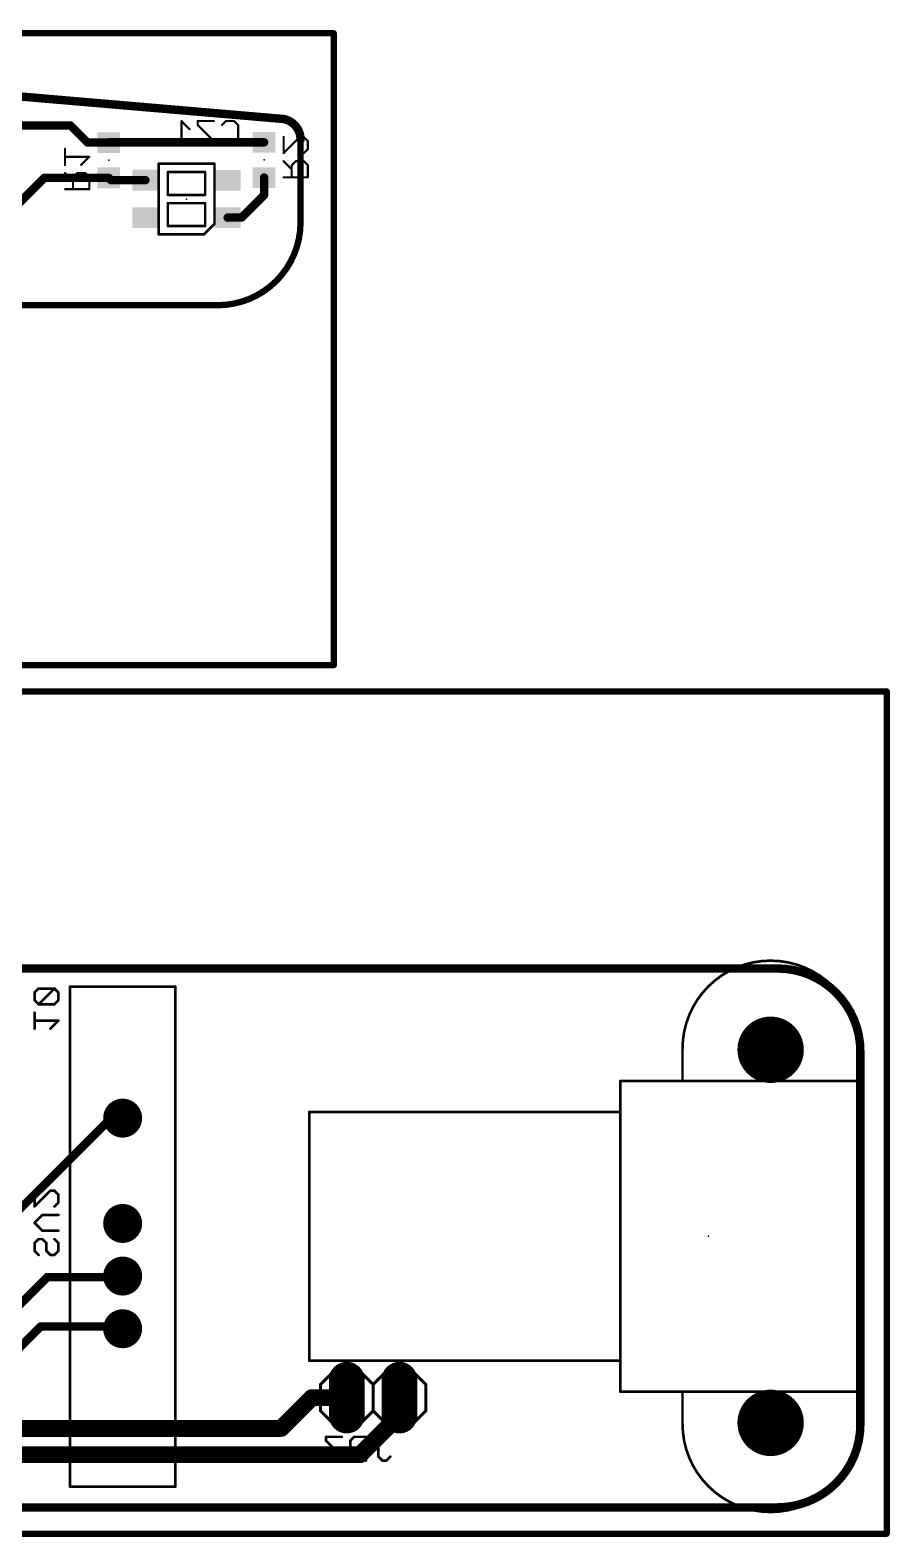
# Model space of a CAD drawing. Extents: x 220 to 372, y -1 to 71.
# Drawn here: x 330.8 to 372.3, y -1.4 to 71.3 of the extents above; entities that cross this region are included whole.
import ezdxf

# ---------------------------------------------------------------- set-up
doc = ezdxf.new("R2010")
doc.units = 0
for name, color, linetype in [('16', 175, 'CONTINUOUS'), ('17', 82, 'CONTINUOUS'), ('20', 7, 'CONTINUOUS'), ('22', 253, 'CONTINUOUS'), ('24', 7, 'CONTINUOUS'), ('26', 253, 'CONTINUOUS'), ('29', 253, 'CONTINUOUS')]:
    doc.layers.add(name, color=color, linetype=linetype)

# ---------------------------------------------------------------- blocks, each defined once
blk = doc.blocks.new('RECT')
blk.add_solid([(-0.5, -0.5), (0.5, -0.5), (-0.5, 0.5), (0.5, 0.5)])
blk = doc.blocks.new('LONGP100')
at = {"const_width": 1}
blk.add_lwpolyline([(-0.5, 0), (0.5, 0)], dxfattribs=at)
at = {"const_width": 0.5}
for points in [[(-0.5, 0.25, 1), (-0.5, -0.25)], [(0.5, -0.25, 1), (0.5, 0.25)]]:
    blk.add_lwpolyline(points, format="xyb", dxfattribs=at)
blk = doc.blocks.new('ROUNDP')
at = {"const_width": 0.5}
blk.add_lwpolyline([(0, -0.25, 1), (0, 0.25, 1), (0, -0.25)], format="xyb", dxfattribs=at)

msp = doc.modelspace()

# ---------------------------------------------------------------- linework, layer by layer
at = {"layer": '16'}
for points, const_width in [([(246.38, 71.12), (345.44, 71.12)], 0.3048), ([(345.44, 71.12), (345.44, 40.64)], 0.3048), ([(332.74, 66.675), (327.3069, 66.675)], 0.4064), ([(333.5681, 65.8469), (332.74, 66.675)], 0.4064), ([(334.5887, 65.8469), (333.5681, 65.8469)], 0.4064), ([(334.6007, 65.8589), (334.5887, 65.8469)], 0.4064), ([(342.0811, 65.8589), (334.6007, 65.8589)], 0.4064), ([(331.4819, 64.1469), (328.93, 61.595)], 0.4064), ([(334.5887, 64.1469), (331.4819, 64.1469)], 0.4064), ([(334.7007, 64.035), (334.5887, 64.1469)], 0.4064), ([(336.355, 64.035), (334.7007, 64.035)], 0.4064), ([(342.0811, 64.1589), (342.0811, 63.3161)], 0.4064), ([(342.0811, 63.3161), (340.995, 62.23)], 0.4064), ([(340.33, 62.23), (340.325, 62.225)], 0.4064), ([(340.995, 62.23), (340.33, 62.23)], 0.4064), ([(345.44, 40.64), (246.38, 40.64)], 0.3048), ([(219.71, 39.37), (372.11, 39.37)], 0.3048), ([(372.11, 39.37), (372.11, -1.27)], 0.3048), ([(334.695, 18.78), (329.3, 13.385)], 0.4064), ([(335.26, 18.78), (334.695, 18.78)], 0.4064), ([(326.5488, 6.0325), (331.6288, 11.1125)], 0.4064), ([(331.6288, 11.1125), (335.2125, 11.1125)], 0.4064), ([(335.2125, 11.1125), (335.26, 11.16)], 0.4064), ([(327.5013, 4.9213), (331.3113, 8.7313)], 0.4064), ([(331.3113, 8.7313), (335.1488, 8.7313)], 0.4064), ([(335.1488, 8.7313), (335.26, 8.62)], 0.4064), ([(344.385, 5.295), (342.9, 3.81)], 0.8128), ([(345.655, 5.295), (344.385, 5.295)], 0.8128), ([(346.07, 5.295), (345.655, 5.295)], 0.6096), ([(348.61, 5.295), (348.61, 4.44)], 0.8128), ([(348.61, 4.44), (346.71, 2.54)], 0.8128), ([(342.9, 3.81), (304.4825, 3.81)], 0.8128), ([(346.71, 2.54), (304.9588, 2.54)], 0.8128), ([(372.11, -1.27), (219.71, -1.27)], 0.3048)]:
    msp.add_lwpolyline(points, dxfattribs=dict(at, const_width=const_width))
for points, const_width in [([(345.5162, 71.12, 1), (345.3638, 71.12)], 0.1524), ([(345.44, 71.0438, 1), (345.44, 71.1962)], 0.1524), ([(332.8118, 66.7468, 1), (332.6682, 66.6032)], 0.2032), ([(332.74, 66.5734, 1), (332.74, 66.7766)], 0.2032), ([(333.5681, 65.9485, 1), (333.5681, 65.7453)], 0.2032), ([(333.4962, 65.7751, 1), (333.6399, 65.9188)], 0.2032), ([(334.5169, 65.9188, 1), (334.6606, 65.7751)], 0.2032), ([(334.6007, 65.9605, 1), (334.6007, 65.7573)], 0.2032), ([(334.6726, 65.7871, 1), (334.5289, 65.9308)], 0.2032), ([(334.5887, 65.7453, 1), (334.5887, 65.9485)], 0.2032), ([(342.0811, 65.7573, 1), (342.0811, 65.9605)], 0.2032), ([(331.4819, 64.2485, 1), (331.4819, 64.0453)], 0.2032), ([(331.5538, 64.0751, 1), (331.4101, 64.2188)], 0.2032), ([(334.6606, 64.2188, 1), (334.5169, 64.0751)], 0.2032), ([(334.5887, 64.0453, 1), (334.5887, 64.2485)], 0.2032), ([(334.7007, 64.1366, 1), (334.7007, 63.9334)], 0.2032), ([(334.6288, 63.9632, 1), (334.7725, 64.1068)], 0.2032), ([(336.355, 63.9334, 1), (336.355, 64.1366)], 0.2032), ([(342.1827, 64.1589, 1), (341.9795, 64.1589)], 0.2032), ([(341.9795, 63.3161, 1), (342.1827, 63.3161)], 0.2032), ([(342.1529, 63.2443, 1), (342.0093, 63.3879)], 0.2032), ([(340.2532, 62.2968, 1), (340.3968, 62.1532)], 0.2032), ([(340.33, 62.3316, 1), (340.33, 62.1284)], 0.2032), ([(340.4018, 62.1582, 1), (340.2582, 62.3018)], 0.2032), ([(340.9232, 62.3018, 1), (341.0668, 62.1582)], 0.2032), ([(340.995, 62.1284, 1), (340.995, 62.3316)], 0.2032), ([(345.3638, 40.64, 1), (345.5162, 40.64)], 0.1524), ([(345.44, 40.5638, 1), (345.44, 40.7162)], 0.1524), ([(372.1862, 39.37, 1), (372.0338, 39.37)], 0.1524), ([(372.11, 39.2938, 1), (372.11, 39.4462)], 0.1524), ([(334.695, 18.8816, 1), (334.695, 18.6784)], 0.2032), ([(334.7668, 18.7082, 1), (334.6232, 18.8518)], 0.2032), ([(335.26, 18.6784, 1), (335.26, 18.8816)], 0.2032), ([(331.6288, 11.2141, 1), (331.6288, 11.0109)], 0.2032), ([(331.7006, 11.0407, 1), (331.5569, 11.1843)], 0.2032), ([(335.1407, 11.1843, 1), (335.2843, 11.0407)], 0.2032), ([(335.3318, 11.0882, 1), (335.1882, 11.2318)], 0.2032), ([(335.2125, 11.0109, 1), (335.2125, 11.2141)], 0.2032), ([(331.3113, 8.8329, 1), (331.3113, 8.6297)], 0.2032), ([(331.3831, 8.6594, 1), (331.2394, 8.8031)], 0.2032), ([(335.2206, 8.8031, 1), (335.0769, 8.6594)], 0.2032), ([(335.1488, 8.6297, 1), (335.1488, 8.8329)], 0.2032), ([(335.1882, 8.5482, 1), (335.3318, 8.6918)], 0.2032), ([(344.385, 5.4982, 1), (344.385, 5.0918)], 0.4064), ([(344.5287, 5.1513, 1), (344.2413, 5.4387)], 0.4064), ([(345.655, 5.4474, 1), (345.655, 5.1426)], 0.3048), ([(345.655, 5.0918, 1), (345.655, 5.4982)], 0.4064), ([(346.07, 5.1426, 1), (346.07, 5.4474)], 0.3048), ([(348.8132, 5.295, 1), (348.4068, 5.295)], 0.4064), ([(348.4068, 4.44, 1), (348.8132, 4.44)], 0.4064), ([(348.7537, 4.2963, 1), (348.4663, 4.5837)], 0.4064), ([(342.7563, 3.9537, 1), (343.0437, 3.6663)], 0.4064), ([(342.9, 3.6068, 1), (342.9, 4.0132)], 0.4064), ([(346.71, 2.3368, 1), (346.71, 2.7432)], 0.4064), ([(346.5663, 2.6837, 1), (346.8537, 2.3963)], 0.4064), ([(372.0338, -1.27, 1), (372.1862, -1.27)], 0.1524), ([(372.11, -1.3462, 1), (372.11, -1.1938)], 0.1524)]:
    msp.add_lwpolyline(points, format="xyb", dxfattribs=dict(at, const_width=const_width))
at = {"layer": '20'}
for points, const_width in [([(342.84, 67, 0.0256), (303.84, 69)], 0.4064), ([(343.84, 66, 0.4142), (342.84, 67)], 0.4064), ([(342.84, 67.1016, 1), (342.84, 66.8984)], 0.2032), ([(342.8296, 66.8989, 1), (342.8504, 67.1011)], 0.2032), ([(343.9162, 66, 1), (343.7638, 66)], 0.1524), ([(343.7384, 66, 1), (343.9416, 66)], 0.2032), ([(339.84, 58, 0.4142), (343.84, 62)], 0.3048), ([(343.9162, 62, 1), (343.7638, 62)], 0.1524), ([(343.7638, 62, 1), (343.9162, 62)], 0.1524), ([(339.84, 58.0762, 1), (339.84, 57.9238)], 0.1524), ([(339.84, 57.9238, 1), (339.84, 58.0762)], 0.1524), ([(370.84, 22, 0.4142), (366.84, 26)], 0.4064), ([(366.84, 26.1016, 1), (366.84, 25.8984)], 0.2032), ([(366.84, 25.8984, 1), (366.84, 26.1016)], 0.2032), ([(370.9416, 22, 1), (370.7384, 22)], 0.2032), ([(370.7384, 22, 1), (370.9416, 22)], 0.2032), ([(366.84, 0, 0.4142), (370.84, 4)], 0.4064), ([(370.9416, 4, 1), (370.7384, 4)], 0.2032), ([(370.7384, 4, 1), (370.9416, 4)], 0.2032), ([(366.84, 0.1016, 1), (366.84, -0.1016)], 0.2032), ([(366.84, -0.1016, 1), (366.84, 0.1016)], 0.2032)]:
    msp.add_lwpolyline(points, format="xyb", dxfattribs=dict(at, const_width=const_width))
for points, const_width in [([(343.84, 66), (343.84, 62)], 0.3048), ([(318.84, 58), (339.84, 58)], 0.3048), ([(366.84, 26), (320.84, 26)], 0.4064), ([(370.84, 22), (370.84, 4)], 0.4064), ([(366.84, 0), (224.84, 0)], 0.4064)]:
    msp.add_lwpolyline(points, dxfattribs=dict(at, const_width=const_width))
for centre in [(366.5121, 22.0775), (366.5121, 4.0775)]:
    msp.add_circle(centre, 1.5, dxfattribs=at)
at = {"layer": '22'}
for points, const_width in [([(336.99, 64.8568, 1), (336.99, 64.7933)], 0.0635), ([(337.0217, 64.825, 1), (336.9583, 64.825)], 0.0635), ([(339.7217, 64.825, 1), (339.6583, 64.825)], 0.0635), ([(339.69, 64.7933, 1), (339.69, 64.8568)], 0.0635), ([(337.44, 64.4567, 1), (337.44, 64.3932)], 0.0635), ([(337.4717, 64.425, 1), (337.4083, 64.425)], 0.0635), ([(339.2717, 64.425, 1), (339.2083, 64.425)], 0.0635), ([(339.24, 64.3932, 1), (339.24, 64.4567)], 0.0635), ([(337.44, 63.3568, 1), (337.44, 63.2933)], 0.0635), ([(337.4083, 63.325, 1), (337.4717, 63.325)], 0.0635), ([(339.2083, 63.325, 1), (339.2717, 63.325)], 0.0635), ([(339.24, 63.2933, 1), (339.24, 63.3568)], 0.0635), ([(337.44, 62.9568, 1), (337.44, 62.8933)], 0.0635), ([(337.4717, 62.925, 1), (337.4083, 62.925)], 0.0635), ([(339.2717, 62.925, 1), (339.2083, 62.925)], 0.0635), ([(339.24, 62.8933, 1), (339.24, 62.9568)], 0.0635), ([(337.44, 61.8568, 1), (337.44, 61.7933)], 0.0635), ([(337.4083, 61.825, 1), (337.4717, 61.825)], 0.0635), ([(339.2083, 61.825, 1), (339.2717, 61.825)], 0.0635), ([(339.24, 61.7933, 1), (339.24, 61.8568)], 0.0635), ([(339.6583, 61.925, 1), (339.7217, 61.925)], 0.0635), ([(339.7125, 61.9025, 1), (339.6675, 61.9475)], 0.0635), ([(336.99, 61.4568, 1), (336.99, 61.3933)], 0.0635), ([(336.9583, 61.425, 1), (337.0217, 61.425)], 0.0635), ([(339.1675, 61.4475, 1), (339.2125, 61.4025)], 0.0635), ([(339.19, 61.3933, 1), (339.19, 61.4568)], 0.0635), ([(366.5121, 26.3775, 0.4142), (362.2621, 22.1275)], 0.127), ([(366.5121, 26.4093, 1), (366.5121, 26.3458)], 0.0635), ([(370.7621, 22.1275, 0.4142), (366.5121, 26.3775)], 0.127), ([(366.5121, 26.3458, 1), (366.5121, 26.4093)], 0.0635), ([(330.992, 24.8643, 1), (331.037, 24.8194)], 0.0635), ([(331.0462, 24.8419, 1), (330.9828, 24.8419)], 0.0635), ([(331.2052, 25.0643, 1), (331.2052, 25.0008)], 0.0635), ([(331.2276, 25.0101, 1), (331.1827, 25.055)], 0.0635), ([(331.9903, 25.055, 1), (331.9454, 25.0101)], 0.0635), ([(331.9903, 25.0101, 1), (331.9454, 25.055)], 0.0635), ([(331.9678, 25.0008, 1), (331.9678, 25.0643)], 0.0635), ([(332.1902, 24.8419, 1), (332.1267, 24.8419)], 0.0635), ([(332.136, 24.8194, 1), (332.1809, 24.8643)], 0.0635), ([(332.72, 25.1618, 1), (332.72, 25.0983)], 0.0635), ([(332.7518, 25.13, 1), (332.6883, 25.13)], 0.0635), ([(337.8317, 25.13, 1), (337.7683, 25.13)], 0.0635), ([(337.8, 25.0983, 1), (337.8, 25.1618)], 0.0635), ([(331.037, 24.483, 1), (330.992, 24.4381)], 0.0635), ([(330.9828, 24.4606, 1), (331.0462, 24.4606)], 0.0635), ([(331.2052, 24.3016, 1), (331.2052, 24.2381)], 0.0635), ([(331.1827, 24.2923, 1), (331.2276, 24.2474)], 0.0635), ([(331.1827, 24.2474, 1), (331.2276, 24.2923)], 0.0635), ([(331.9454, 24.2923, 1), (331.9903, 24.2474)], 0.0635), ([(331.9678, 24.2381, 1), (331.9678, 24.3016)], 0.0635), ([(332.1267, 24.4606, 1), (332.1902, 24.4606)], 0.0635), ([(332.1809, 24.4381, 1), (332.136, 24.483)], 0.0635), ([(331.0145, 23.5136, 1), (331.0145, 23.4501)], 0.0635), ([(331.0462, 23.8632, 1), (330.9828, 23.8632)], 0.0635), ([(332.1809, 23.4594, 1), (332.136, 23.5043)], 0.0635), ([(332.1585, 23.4501, 1), (332.1585, 23.5136)], 0.0635), ([(330.9828, 23.1005, 1), (331.0462, 23.1005)], 0.0635), ([(331.7547, 23.123, 1), (331.7996, 23.078)], 0.0635), ([(362.2938, 22.1275, 1), (362.2303, 22.1275)], 0.0635), ([(362.2303, 22.1275, 1), (362.2938, 22.1275)], 0.0635), ([(370.7932, 22.0666, 1), (370.7297, 22.0666)], 0.0635), ([(370.7938, 22.1275, 1), (370.7303, 22.1275)], 0.0635), ([(370.7303, 22.1275, 1), (370.7938, 22.1275)], 0.0635), ([(370.7303, 22.0775, 1), (370.7938, 22.0775)], 0.0635), ([(359.2621, 20.6093, 1), (359.2621, 20.5458)], 0.0635), ([(359.2938, 20.5775, 1), (359.2303, 20.5775)], 0.0635), ([(362.2303, 20.5775, 1), (362.2938, 20.5775)], 0.0635), ([(370.7297, 20.5832, 1), (370.7932, 20.5832)], 0.0635), ([(370.7938, 20.5775, 1), (370.7303, 20.5775)], 0.0635), ([(370.7621, 20.5458, 1), (370.7621, 20.6093)], 0.0635), ([(344.2621, 19.1093, 1), (344.2621, 19.0458)], 0.0635), ([(344.2938, 19.0775, 1), (344.2303, 19.0775)], 0.0635), ([(359.2621, 19.0458, 1), (359.2621, 19.1093)], 0.0635), ([(344.2621, 7.1093, 1), (344.2621, 7.0458)], 0.0635), ([(344.2303, 7.0775, 1), (344.2938, 7.0775)], 0.0635), ([(345.435, 6.6031, 1), (345.435, 6.5269)], 0.0762), ([(345.4619, 6.5381, 1), (345.4081, 6.5919)], 0.0762), ([(346.7319, 6.5919, 1), (346.6781, 6.5381)], 0.0762), ([(346.705, 6.5269, 1), (346.705, 6.6031)], 0.0762), ([(347.975, 6.6031, 1), (347.975, 6.5269)], 0.0762), ([(348.0019, 6.5381, 1), (347.9481, 6.5919)], 0.0762), ([(349.2719, 6.5919, 1), (349.2181, 6.5381)], 0.0762), ([(349.245, 6.5269, 1), (349.245, 6.6031)], 0.0762), ([(359.2621, 7.0458, 1), (359.2621, 7.1093)], 0.0635), ([(344.8381, 5.93, 1), (344.7619, 5.93)], 0.0762), ([(344.7731, 5.9569, 1), (344.8269, 5.9031)], 0.0762), ([(347.3781, 5.93, 1), (347.3019, 5.93)], 0.0762), ([(347.3131, 5.9569, 1), (347.3669, 5.9031)], 0.0762), ([(347.3131, 5.9031, 1), (347.3669, 5.9569)], 0.0762), ([(349.9181, 5.93, 1), (349.8419, 5.93)], 0.0762), ([(349.8531, 5.9031, 1), (349.9069, 5.9569)], 0.0762), ([(359.2621, 5.6093, 1), (359.2621, 5.5458)], 0.0635), ([(359.2303, 5.5775, 1), (359.2938, 5.5775)], 0.0635), ([(362.2938, 5.5775, 1), (362.2303, 5.5775)], 0.0635), ([(370.7938, 5.5675, 1), (370.7303, 5.5675)], 0.0635), ([(370.7303, 5.5775, 1), (370.7938, 5.5775)], 0.0635), ([(370.7621, 5.5458, 1), (370.7621, 5.6093)], 0.0635), ([(344.7619, 4.66, 1), (344.8381, 4.66)], 0.0762), ([(344.8269, 4.6869, 1), (344.7731, 4.6331)], 0.0762), ([(347.3019, 4.66, 1), (347.3781, 4.66)], 0.0762), ([(347.3669, 4.6869, 1), (347.3131, 4.6331)], 0.0762), ([(347.3669, 4.6331, 1), (347.3131, 4.6869)], 0.0762), ([(349.8419, 4.66, 1), (349.9181, 4.66)], 0.0762), ([(349.9069, 4.6331, 1), (349.8531, 4.6869)], 0.0762), ([(345.435, 4.0631, 1), (345.435, 3.9869)], 0.0762), ([(345.4081, 3.9981, 1), (345.4619, 4.0519)], 0.0762), ([(346.6781, 4.0519, 1), (346.7319, 3.9981)], 0.0762), ([(346.705, 3.9869, 1), (346.705, 4.0631)], 0.0762), ([(347.975, 4.0631, 1), (347.975, 3.9869)], 0.0762), ([(347.9481, 3.9981, 1), (348.0019, 4.0519)], 0.0762), ([(349.2181, 4.0519, 1), (349.2719, 3.9981)], 0.0762), ([(349.245, 3.9869, 1), (349.245, 4.0631)], 0.0762), ([(362.2621, 4.0275, 0.4142), (366.5121, -0.2225)], 0.127), ([(362.2938, 4.0275, 1), (362.2303, 4.0275)], 0.0635), ([(362.2303, 4.0275, 1), (362.2938, 4.0275)], 0.0635), ([(366.5121, -0.2225, 0.4176), (370.7621, 4.0775)], 0.127), ([(370.7938, 4.0779, 1), (370.7303, 4.0772)], 0.0635), ([(370.7303, 4.0675, 1), (370.7938, 4.0675)], 0.0635), ([(332.72, 1.0317, 1), (332.72, 0.9683)], 0.0635), ([(332.6883, 1, 1), (332.7518, 1)], 0.0635), ([(337.7683, 1, 1), (337.8317, 1)], 0.0635), ([(337.8, 0.9683, 1), (337.8, 1.0317)], 0.0635), ([(366.5121, -0.1907, 1), (366.5121, -0.2542)], 0.0635), ([(366.5121, -0.2542, 1), (366.5121, -0.1907)], 0.0635)]:
    msp.add_lwpolyline(points, format="xyb", dxfattribs=dict(at, const_width=const_width))
for points, const_width in [([(336.99, 61.425), (336.99, 64.825)], 0.127), ([(336.99, 64.825), (339.69, 64.825)], 0.127), ([(339.69, 64.825), (339.69, 61.925)], 0.127), ([(339.24, 64.425), (337.44, 64.425)], 0.127), ([(337.44, 64.425), (337.44, 63.325)], 0.127), ([(339.24, 63.325), (339.24, 64.425)], 0.127), ([(337.44, 63.325), (339.24, 63.325)], 0.127), ([(339.24, 62.925), (337.44, 62.925)], 0.127), ([(337.44, 62.925), (337.44, 61.825)], 0.127), ([(339.24, 61.825), (339.24, 62.925)], 0.127), ([(337.44, 61.825), (339.24, 61.825)], 0.127), ([(339.69, 61.925), (339.19, 61.425)], 0.127), ([(339.19, 61.425), (336.99, 61.425)], 0.127), ([(331.2052, 25.0325), (331.0145, 24.8419)], 0.127), ([(331.0145, 24.8419), (331.0145, 24.4606)], 0.127), ([(331.9678, 25.0325), (331.2052, 25.0325)], 0.127), ([(331.2052, 24.2699), (331.9678, 25.0325)], 0.127), ([(332.1585, 24.8419), (331.9678, 25.0325)], 0.127), ([(332.1585, 24.4606), (332.1585, 24.8419)], 0.127), ([(332.72, 25.13), (332.72, 1)], 0.127), ([(337.8, 25.13), (332.72, 25.13)], 0.127), ([(337.8, 1), (337.8, 25.13)], 0.127), ([(331.0145, 24.4606), (331.2052, 24.2699)], 0.127), ([(331.2052, 24.2699), (331.9678, 24.2699)], 0.127), ([(331.9678, 24.2699), (332.1585, 24.4606)], 0.127), ([(331.0145, 23.1005), (331.0145, 23.8632)], 0.127), ([(332.1585, 23.4818), (331.0145, 23.4818)], 0.127), ([(331.7772, 23.1005), (332.1585, 23.4818)], 0.127), ([(362.2621, 22.1275), (362.2621, 20.5775)], 0.127), ([(370.7615, 22.0666), (370.7615, 20.5832)], 0.127), ([(370.7621, 22.0775), (370.7621, 22.1275)], 0.127), ([(359.2621, 20.5775), (359.2621, 5.5775)], 0.127), ([(359.2621, 20.5775), (370.7621, 20.5775)], 0.127), ([(370.7621, 20.5775), (370.7621, 5.5775)], 0.127), ([(344.2621, 19.0775), (359.2621, 19.0775)], 0.127), ([(344.2621, 19.0775), (344.2621, 7.0775)], 0.127), ([(359.2621, 7.0775), (344.2621, 7.0775)], 0.127), ([(344.8, 5.93), (345.435, 6.565)], 0.1524), ([(346.705, 6.565), (345.435, 6.565)], 0.1524), ([(347.34, 5.93), (346.705, 6.565)], 0.1524), ([(347.975, 6.565), (347.34, 5.93)], 0.1524), ([(349.245, 6.565), (347.975, 6.565)], 0.1524), ([(349.88, 5.93), (349.245, 6.565)], 0.1524), ([(344.8, 4.66), (344.8, 5.93)], 0.1524), ([(347.34, 4.66), (347.34, 5.93)], 0.1524), ([(349.88, 4.66), (349.88, 5.93)], 0.1524), ([(359.2621, 5.5775), (370.7621, 5.5775)], 0.127), ([(362.2621, 5.5775), (362.2621, 4.0275)], 0.127), ([(370.7621, 4.0675), (370.7621, 5.5675)], 0.127), ([(345.435, 4.025), (344.8, 4.66)], 0.1524), ([(346.705, 4.025), (347.34, 4.66)], 0.1524), ([(347.34, 4.66), (347.975, 4.025)], 0.1524), ([(349.245, 4.025), (349.88, 4.66)], 0.1524), ([(345.435, 4.025), (346.705, 4.025)], 0.1524), ([(347.975, 4.025), (349.245, 4.025)], 0.1524), ([(332.72, 1), (337.8, 1)], 0.127)]:
    msp.add_lwpolyline(points, dxfattribs=dict(at, const_width=const_width))
at = {"layer": '24'}
for p in [(334.5887, 64.9969), (342.0811, 65.0089), (338.34, 63.125), (335.26, 18.78), (363.5121, 13.0775), (347.34, 5.295)]:
    msp.add_point(p, dxfattribs=at)
at = {"layer": '26'}
for points, const_width in [([(338.1186, 66.9032, 1), (338.0826, 66.8672)], 0.0508), ([(338.126, 66.8852, 1), (338.0752, 66.8852)], 0.0508), ([(338.8802, 66.9106, 1), (338.8802, 66.8598)], 0.0508), ([(338.9056, 66.8852, 1), (338.8548, 66.8852)], 0.0508), ([(339.6598, 66.8598, 1), (339.6598, 66.9106)], 0.0508), ([(340.2445, 66.9106, 1), (340.2445, 66.8598)], 0.0508), ([(340.2625, 66.8672, 1), (340.2265, 66.9032)], 0.0508), ([(340.6523, 66.9032, 1), (340.6163, 66.8672)], 0.0508), ([(340.6343, 66.8598, 1), (340.6343, 66.9106)], 0.0508), ([(338.4724, 66.4774, 1), (338.5084, 66.5134)], 0.0508), ([(338.8982, 66.7083, 1), (338.8622, 66.6723)], 0.0508), ([(338.8548, 66.6903, 1), (338.9056, 66.6903)], 0.0508), ([(340.0316, 66.7083, 1), (340.0676, 66.6723)], 0.0508), ([(340.8546, 66.6903, 1), (340.8038, 66.6903)], 0.0508), ([(340.8112, 66.6723, 1), (340.8472, 66.7083)], 0.0508), ([(343.0463, 66.1197, 1), (342.9955, 66.1197)], 0.0508), ([(343.8005, 66.1451, 1), (343.8005, 66.0943)], 0.0508), ([(343.8185, 66.1018, 1), (343.7825, 66.1377)], 0.0508), ([(344.0134, 66.1377, 1), (343.9774, 66.1018)], 0.0508), ([(343.9954, 66.0943, 1), (343.9954, 66.1451)], 0.0508), ([(332.5059, 65.5469, 1), (332.4551, 65.5469)], 0.0508), ([(337.7108, 65.7412, 1), (337.7108, 65.6904)], 0.0508), ([(338.0752, 65.7158, 1), (338.126, 65.7158)], 0.0508), ([(338.4904, 65.6904, 1), (338.4904, 65.7412)], 0.0508), ([(338.8802, 65.7412, 1), (338.8802, 65.6904)], 0.0508), ([(339.6852, 65.9107, 1), (339.6344, 65.9107)], 0.0508), ([(339.6344, 65.7158, 1), (339.6852, 65.7158)], 0.0508), ([(339.6418, 65.8927, 1), (339.6778, 65.9287)], 0.0508), ([(339.6598, 65.6904, 1), (339.6598, 65.7412)], 0.0508), ([(340.0676, 65.9287, 1), (340.0316, 65.8927)], 0.0508), ([(340.2445, 65.7412, 1), (340.2445, 65.6904)], 0.0508), ([(340.2265, 65.6978, 1), (340.2625, 65.7338)], 0.0508), ([(340.6163, 65.7338, 1), (340.6523, 65.6978)], 0.0508), ([(340.6343, 65.6904, 1), (340.6343, 65.7412)], 0.0508), ([(340.8038, 65.9107, 1), (340.8546, 65.9107)], 0.0508), ([(340.8472, 65.8927, 1), (340.8112, 65.9287)], 0.0508), ([(344.2157, 65.9248, 1), (344.1649, 65.9248)], 0.0508), ([(344.1649, 65.535, 1), (344.2157, 65.535)], 0.0508), ([(344.1723, 65.9069, 1), (344.2083, 65.9428)], 0.0508), ([(344.2083, 65.5171, 1), (344.1723, 65.553)], 0.0508), ([(332.4805, 65.1825, 1), (332.4805, 65.1317)], 0.0508), ([(332.4551, 64.7673, 1), (332.5059, 64.7673)], 0.0508), ([(333.2422, 64.7853, 1), (333.2781, 64.7494)], 0.0508), ([(333.6679, 65.1392, 1), (333.632, 65.1751)], 0.0508), ([(333.6499, 65.1317, 1), (333.6499, 65.1825)], 0.0508), ([(343.0029, 65.3581, 1), (343.0389, 65.3222)], 0.0508), ([(342.9955, 65.3401, 1), (343.0463, 65.3401)], 0.0508), ([(343.0389, 64.9683, 1), (343.0029, 64.9324)], 0.0508), ([(343.4361, 64.7554, 1), (343.3853, 64.7554)], 0.0508), ([(343.3927, 64.7734, 1), (343.4287, 64.7375)], 0.0508), ([(343.6056, 64.9757, 1), (343.6056, 64.9249)], 0.0508), ([(343.6236, 64.9324, 1), (343.5876, 64.9683)], 0.0508), ([(343.9774, 65.3581, 1), (344.0134, 65.3222)], 0.0508), ([(344.0134, 64.9683, 1), (343.9774, 64.9324)], 0.0508), ([(343.9954, 64.9249, 1), (343.9954, 64.9757)], 0.0508), ([(344.2157, 64.7554, 1), (344.1649, 64.7554)], 0.0508), ([(344.1723, 64.7375, 1), (344.2083, 64.7734)], 0.0508), ([(332.4985, 64.3955, 1), (332.4626, 64.3596)], 0.0508), ([(332.8957, 64.1826, 1), (332.8449, 64.1826)], 0.0508), ([(332.8524, 64.2006, 1), (332.8883, 64.1647)], 0.0508), ([(332.8524, 63.9698, 1), (332.8883, 64.0057)], 0.0508), ([(333.0652, 64.4029, 1), (333.0652, 64.3521)], 0.0508), ([(333.0832, 64.3596, 1), (333.0473, 64.3955)], 0.0508), ([(333.473, 64.3955, 1), (333.4371, 64.3596)], 0.0508), ([(333.455, 64.3521, 1), (333.455, 64.4029)], 0.0508), ([(333.6753, 64.1826, 1), (333.6245, 64.1826)], 0.0508), ([(333.632, 64.1647, 1), (333.6679, 64.2006)], 0.0508), ([(343.0209, 64.1961, 1), (343.0209, 64.1453)], 0.0508), ([(343.3853, 64.1707, 1), (343.4361, 64.1707)], 0.0508), ([(343.3927, 64.5426, 1), (343.4287, 64.5785)], 0.0508), ([(344.1649, 64.1707, 1), (344.2157, 64.1707)], 0.0508), ([(344.1903, 64.1453, 1), (344.1903, 64.1961)], 0.0508), ([(332.4805, 63.6233, 1), (332.4805, 63.5725)], 0.0508), ([(332.8449, 63.5979, 1), (332.8957, 63.5979)], 0.0508), ([(333.6245, 63.5979, 1), (333.6753, 63.5979)], 0.0508), ([(333.6499, 63.5725, 1), (333.6499, 63.6233)], 0.0508), ([(331.0462, 15.2799, 1), (330.9828, 15.2799)], 0.0635), ([(331.7772, 15.3117, 1), (331.7772, 15.2482)], 0.0635), ([(331.7996, 15.2575, 1), (331.7547, 15.3024)], 0.0635), ([(331.9903, 15.3024, 1), (331.9454, 15.2575)], 0.0635), ([(331.9678, 15.2482, 1), (331.9678, 15.3117)], 0.0635), ([(330.992, 14.5397, 1), (331.037, 14.4948)], 0.0635), ([(330.9828, 14.5173, 1), (331.0462, 14.5173)], 0.0635), ([(331.9454, 14.5397, 1), (331.9903, 14.4948)], 0.0635), ([(332.1902, 15.0893, 1), (332.1267, 15.0893)], 0.0635), ([(332.1267, 14.708, 1), (332.1902, 14.708)], 0.0635), ([(332.136, 15.0668, 1), (332.1809, 15.1117)], 0.0635), ([(332.1809, 14.6855, 1), (332.136, 14.7304)], 0.0635), ([(331.3958, 14.1423, 1), (331.3958, 14.0788)], 0.0635), ([(331.4183, 14.0881, 1), (331.3734, 14.133)], 0.0635), ([(332.1585, 14.0788, 1), (332.1585, 14.1423)], 0.0635), ([(331.037, 13.7517, 1), (330.992, 13.7068)], 0.0635), ([(330.992, 13.7517, 1), (331.037, 13.7068)], 0.0635), ([(331.3958, 13.3796, 1), (331.3958, 13.3161)], 0.0635), ([(331.3734, 13.3254, 1), (331.4183, 13.3703)], 0.0635), ([(332.1585, 13.3161, 1), (332.1585, 13.3796)], 0.0635), ([(330.992, 12.7729, 1), (331.037, 12.728)], 0.0635), ([(331.037, 12.3916, 1), (330.992, 12.3467)], 0.0635), ([(331.0462, 12.7505, 1), (330.9828, 12.7505)], 0.0635), ([(330.9828, 12.3692, 1), (331.0462, 12.3692)], 0.0635), ([(331.2052, 12.9729, 1), (331.2052, 12.9094)], 0.0635), ([(331.2276, 12.9187, 1), (331.1827, 12.9636)], 0.0635), ([(331.4183, 12.9636, 1), (331.3734, 12.9187)], 0.0635), ([(331.3958, 12.9094, 1), (331.3958, 12.9729)], 0.0635), ([(331.6182, 12.7505, 1), (331.5547, 12.7505)], 0.0635), ([(331.6089, 12.3916, 1), (331.564, 12.3467)], 0.0635), ([(331.5547, 12.3692, 1), (331.6182, 12.3692)], 0.0635), ([(331.564, 12.728, 1), (331.6089, 12.7729)], 0.0635), ([(331.9903, 12.9636, 1), (331.9454, 12.9187)], 0.0635), ([(332.1902, 12.7505, 1), (332.1267, 12.7505)], 0.0635), ([(332.1267, 12.3692, 1), (332.1902, 12.3692)], 0.0635), ([(332.136, 12.728, 1), (332.1809, 12.7729)], 0.0635), ([(332.1809, 12.3467, 1), (332.136, 12.3916)], 0.0635), ([(331.1827, 12.156, 1), (331.2276, 12.201)], 0.0635), ([(331.7772, 12.2103, 1), (331.7772, 12.1468)], 0.0635), ([(331.7547, 12.156, 1), (331.7996, 12.201)], 0.0635), ([(331.9454, 12.201, 1), (331.9903, 12.156)], 0.0635), ([(331.9678, 12.1468, 1), (331.9678, 12.2103)], 0.0635), ([(345.0988, 3.4037, 1), (345.0353, 3.4037)], 0.0635), ([(345.0671, 3.4354, 1), (345.0671, 3.3719)], 0.0635), ([(345.0895, 3.2355, 1), (345.0446, 3.1906)], 0.0635), ([(345.0353, 3.213, 1), (345.0988, 3.213)], 0.0635), ([(345.8297, 3.3719, 1), (345.8297, 3.4354)], 0.0635), ([(346.2682, 3.213, 1), (346.2047, 3.213)], 0.0635), ([(346.214, 3.2355, 1), (346.2589, 3.1906)], 0.0635), ([(346.4271, 3.4354, 1), (346.4271, 3.3719)], 0.0635), ([(346.4496, 3.3812, 1), (346.4047, 3.4261)], 0.0635), ([(347.0308, 3.4037, 1), (346.9674, 3.4037)], 0.0635), ([(346.9991, 3.3719, 1), (346.9991, 3.4354)], 0.0635), ([(347.4058, 3.4354, 1), (347.4058, 3.3719)], 0.0635), ([(347.6283, 3.4037, 1), (347.5648, 3.4037)], 0.0635), ([(347.7872, 3.3719, 1), (347.7872, 3.4354)], 0.0635), ([(345.8615, 2.4504, 1), (345.798, 2.4504)], 0.0635), ([(345.798, 2.2597, 1), (345.8615, 2.2597)], 0.0635), ([(345.8073, 2.4279, 1), (345.8522, 2.4728)], 0.0635), ([(346.2589, 2.8541, 1), (346.214, 2.8092)], 0.0635), ([(346.2047, 2.8317, 1), (346.2682, 2.8317)], 0.0635), ([(346.4271, 2.6728, 1), (346.4271, 2.6093)], 0.0635), ([(346.4047, 2.6186, 1), (346.4496, 2.6635)], 0.0635), ([(346.9674, 2.2597, 1), (347.0308, 2.2597)], 0.0635), ([(346.9991, 2.6093, 1), (346.9991, 2.6728)], 0.0635), ([(347.619, 2.4728, 1), (347.5741, 2.4279)], 0.0635), ([(347.5648, 2.4504, 1), (347.6283, 2.4504)], 0.0635), ([(347.7872, 2.2915, 1), (347.7872, 2.2279)], 0.0635), ([(347.7647, 2.2372, 1), (347.8096, 2.2822)], 0.0635), ([(347.9554, 2.2822, 1), (348.0003, 2.2372)], 0.0635), ([(347.9778, 2.2279, 1), (347.9778, 2.2915)], 0.0635), ([(348.1909, 2.4279, 1), (348.146, 2.4728)], 0.0635)]:
    msp.add_lwpolyline(points, format="xyb", dxfattribs=dict(at, const_width=const_width))
for points, const_width in [([(338.4904, 66.4954), (338.1006, 66.8852)], 0.1016), ([(338.1006, 66.8852), (338.1006, 65.7158)], 0.1016), ([(339.6598, 66.8852), (338.8802, 66.8852)], 0.1016), ([(338.8802, 66.8852), (338.8802, 66.6903)], 0.1016), ([(340.0496, 66.6903), (340.2445, 66.8852)], 0.1016), ([(340.2445, 66.8852), (340.6343, 66.8852)], 0.1016), ([(340.6343, 66.8852), (340.8292, 66.6903)], 0.1016), ([(338.8802, 66.6903), (339.6598, 65.9107)], 0.1016), ([(340.8292, 66.6903), (340.8292, 65.9107)], 0.1016), ([(343.0209, 66.1197), (343.0209, 65.3401)], 0.1016), ([(343.0209, 65.3401), (343.8005, 66.1197)], 0.1016), ([(343.8005, 66.1197), (343.9954, 66.1197)], 0.1016), ([(343.9954, 66.1197), (344.1903, 65.9248)], 0.1016), ([(332.4805, 64.7673), (332.4805, 65.5469)], 0.1016), ([(338.4904, 65.7158), (337.7108, 65.7158)], 0.1016), ([(339.6598, 65.7158), (338.8802, 65.7158)], 0.1016), ([(339.6598, 65.9107), (339.6598, 65.7158)], 0.1016), ([(340.2445, 65.7158), (340.0496, 65.9107)], 0.1016), ([(340.6343, 65.7158), (340.2445, 65.7158)], 0.1016), ([(340.8292, 65.9107), (340.6343, 65.7158)], 0.1016), ([(344.1903, 65.535), (343.9954, 65.3401)], 0.1016), ([(344.1903, 65.9248), (344.1903, 65.535)], 0.1016), ([(333.6499, 65.1571), (332.4805, 65.1571)], 0.1016), ([(333.2601, 64.7673), (333.6499, 65.1571)], 0.1016), ([(343.4107, 64.5605), (343.0209, 64.9503)], 0.1016), ([(343.6056, 64.9503), (343.4107, 64.7554)], 0.1016), ([(343.4107, 64.7554), (343.4107, 64.1707)], 0.1016), ([(343.9954, 64.9503), (343.6056, 64.9503)], 0.1016), ([(344.1903, 64.7554), (343.9954, 64.9503)], 0.1016), ([(344.1903, 64.1707), (344.1903, 64.7554)], 0.1016), ([(332.8703, 63.9877), (332.4805, 64.3775)], 0.1016), ([(333.0652, 64.3775), (332.8703, 64.1826)], 0.1016), ([(332.8703, 64.1826), (332.8703, 63.5979)], 0.1016), ([(333.455, 64.3775), (333.0652, 64.3775)], 0.1016), ([(333.6499, 64.1826), (333.455, 64.3775)], 0.1016), ([(333.6499, 63.5979), (333.6499, 64.1826)], 0.1016), ([(343.0209, 64.1707), (344.1903, 64.1707)], 0.1016), ([(332.4805, 63.5979), (333.6499, 63.5979)], 0.1016), ([(331.0145, 15.2799), (331.0145, 14.5173)], 0.127), ([(331.0145, 14.5173), (331.7772, 15.2799)], 0.127), ([(331.7772, 15.2799), (331.9678, 15.2799)], 0.127), ([(331.9678, 15.2799), (332.1585, 15.0893)], 0.127), ([(332.1585, 14.708), (331.9678, 14.5173)], 0.127), ([(332.1585, 15.0893), (332.1585, 14.708)], 0.127), ([(331.0145, 13.7292), (331.3958, 14.1105)], 0.127), ([(331.3958, 14.1105), (332.1585, 14.1105)], 0.127), ([(331.3958, 13.3479), (331.0145, 13.7292)], 0.127), ([(332.1585, 13.3479), (331.3958, 13.3479)], 0.127), ([(331.2052, 12.9412), (331.0145, 12.7505)], 0.127), ([(331.0145, 12.7505), (331.0145, 12.3692)], 0.127), ([(331.0145, 12.3692), (331.2052, 12.1785)], 0.127), ([(331.3958, 12.9412), (331.2052, 12.9412)], 0.127), ([(331.5865, 12.7505), (331.3958, 12.9412)], 0.127), ([(331.5865, 12.3692), (331.5865, 12.7505)], 0.127), ([(331.7772, 12.1785), (331.5865, 12.3692)], 0.127), ([(331.9678, 12.9412), (332.1585, 12.7505)], 0.127), ([(332.1585, 12.3692), (331.9678, 12.1785)], 0.127), ([(332.1585, 12.7505), (332.1585, 12.3692)], 0.127), ([(331.9678, 12.1785), (331.7772, 12.1785)], 0.127), ([(345.8297, 3.4037), (345.0671, 3.4037)], 0.127), ([(345.0671, 3.4037), (345.0671, 3.213)], 0.127), ([(345.0671, 3.213), (345.8297, 2.4504)], 0.127), ([(346.4271, 3.4037), (346.2364, 3.213)], 0.127), ([(346.2364, 3.213), (346.2364, 2.8317)], 0.127), ([(346.9991, 3.4037), (346.4271, 3.4037)], 0.127), ([(346.9991, 2.2597), (346.9991, 3.4037)], 0.127), ([(347.7872, 3.4037), (347.4058, 3.4037)], 0.127), ([(347.5965, 2.4504), (347.5965, 3.4037)], 0.127), ([(345.8297, 2.4504), (345.8297, 2.2597)], 0.127), ([(346.2364, 2.8317), (346.4271, 2.641)], 0.127), ([(346.4271, 2.641), (346.9991, 2.641)], 0.127), ([(347.7872, 2.2597), (347.5965, 2.4504)], 0.127), ([(347.9778, 2.2597), (347.7872, 2.2597)], 0.127), ([(348.1685, 2.4504), (347.9778, 2.2597)], 0.127)]:
    msp.add_lwpolyline(points, dxfattribs=dict(at, const_width=const_width))
at = {"layer": '29', "const_width": 1.6016}
for points in [[(366.5121, 21.2767, 1), (366.5121, 22.8783, 1), (366.5121, 21.2767)], [(366.5121, 3.2767, 1), (366.5121, 4.8783, 1), (366.5121, 3.2767)]]:
    msp.add_lwpolyline(points, format="xyb", dxfattribs=at)

# ---------------------------------------------------------------- block references
at = {"layer": '16', "yscale": 1.1}
for p, rotation in [((334.5887, 65.8469), 270), ((342.0811, 65.8589), 90), ((334.5887, 64.1469), 270), ((342.0811, 64.1589), 90)]:
    msp.add_blockref('RECT', p, dxfattribs=dict(at, rotation=rotation))
at = {"layer": '16', "xscale": 1.27, "rotation": 180}
for p in [(336.355, 64.035), (340.325, 64.025), (336.355, 62.225), (340.325, 62.225)]:
    msp.add_blockref('RECT', p, dxfattribs=at)
at = {"layer": '17'}
for name, p, xscale, yscale, rotation in [('ROUNDP', (335.26, 18.78), 1.6764, 1.6764, 180), ('ROUNDP', (335.26, 18.78), 1.6764, 1.6764, 180), ('ROUNDP', (335.26, 13.7), 1.6764, 1.6764, 180), ('ROUNDP', (335.26, 13.7), 1.6764, 1.6764, 180), ('ROUNDP', (335.26, 11.16), 1.6764, 1.6764, 180), ('ROUNDP', (335.26, 11.16), 1.6764, 1.6764, 180), ('ROUNDP', (335.26, 8.62), 1.6764, 1.6764, 180), ('ROUNDP', (335.26, 8.62), 1.6764, 1.6764, 180), ('LONGP100', (346.07, 5.295), 1.524, 1.524, 270), ('LONGP100', (346.07, 5.295), 1.524, 1.524, 270), ('LONGP100', (348.61, 5.295), 1.524, 1.524, 270), ('LONGP100', (348.61, 5.295), 1.524, 1.524, 270)]:
    msp.add_blockref(name, p, dxfattribs=dict(at, xscale=xscale, yscale=yscale, rotation=rotation))
at = {"layer": '29'}
for name, p, xscale, yscale, rotation in [('ROUNDP', (335.26, 18.78), 1.8796, 1.8796, 180), ('ROUNDP', (335.26, 13.7), 1.8796, 1.8796, 180), ('ROUNDP', (335.26, 11.16), 1.8796, 1.8796, 180), ('ROUNDP', (335.26, 8.62), 1.8796, 1.8796, 180), ('LONGP100', (346.07, 5.295), 1.7272, 1.7272, 270), ('LONGP100', (348.61, 5.295), 1.7272, 1.7272, 270)]:
    msp.add_blockref(name, p, dxfattribs=dict(at, xscale=xscale, yscale=yscale, rotation=rotation))

doc.saveas('drawing.dxf')
